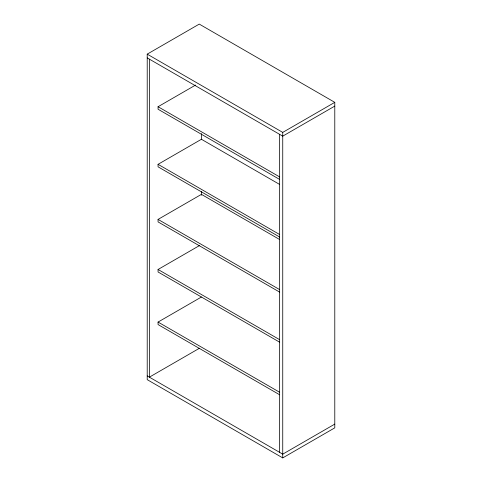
<?xml version="1.0" encoding="UTF-8"?>
<svg xmlns="http://www.w3.org/2000/svg" width="482" height="482" viewBox="0 0 482 482"><rect width="100%" height="100%" fill="white"/><g stroke="black" fill="none" stroke-linecap="round" stroke-linejoin="round"><path stroke-width="0.72" d="M147.215 54.147L199.259 24.1L334.785 102.347L334.785 427.853L282.741 457.9L147.215 379.653L147.215 54.147L282.741 132.393L334.785 102.347M279.705 179.467L158.06 109.233L158.06 106.727L195.602 85.055M279.705 237.054L158.06 166.82L158.06 164.32L201.428 139.28L279.488 184.347M334.785 106.1L282.741 136.147L147.215 57.9M279.705 292.14L158.06 221.907L158.06 219.406L201.428 194.367L279.488 239.434M279.705 342.22L158.06 271.987L158.06 269.48L199.482 245.567M279.705 394.8L158.06 324.567L158.06 322.066L201.428 297.026M199.476 348.233L149.384 377.153L149.384 59.153M334.785 424.1L282.741 454.146L147.215 375.9M158.06 106.727L279.705 176.96M158.06 164.32L279.705 234.553M158.06 219.406L279.705 289.64M158.06 269.48L279.705 339.714M158.06 322.066L279.705 392.3M282.741 132.393L282.741 457.9M279.488 134.273L279.488 452.267M201.428 133.604L201.428 139.617M201.428 191.487L201.428 195.246"/></g></svg>
